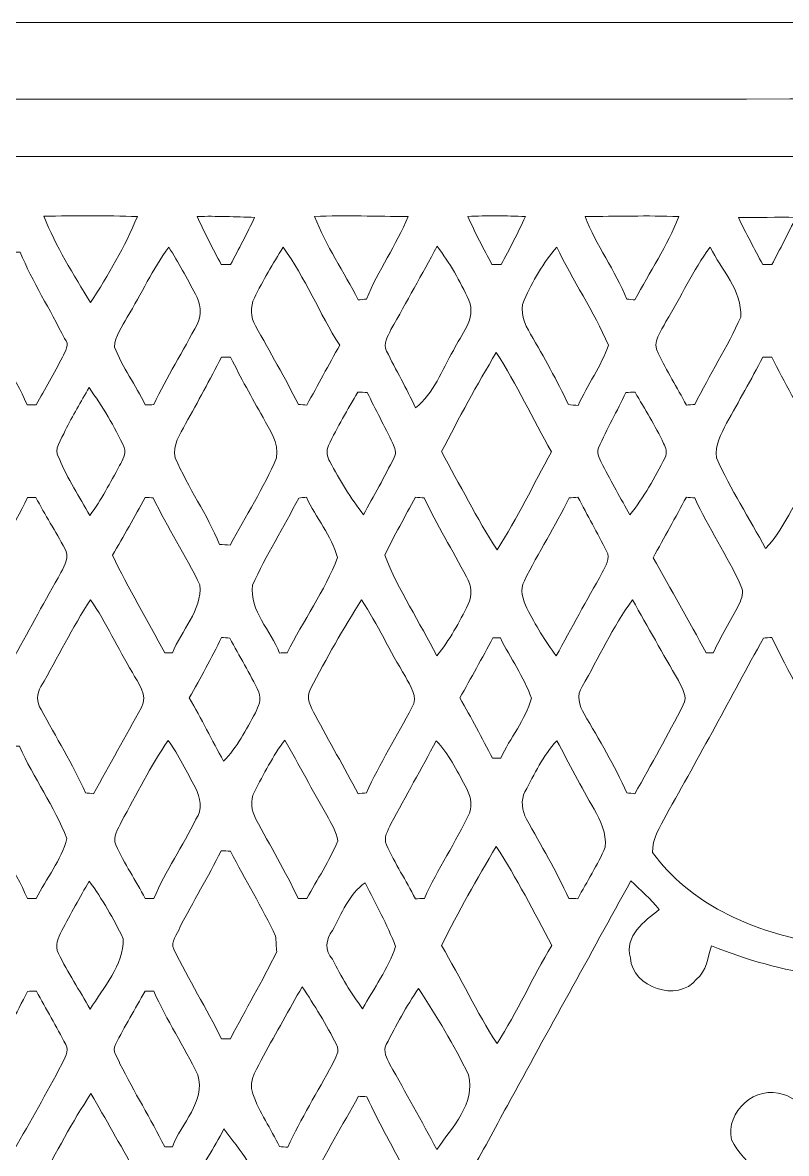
# Model space of a CAD drawing. Header units: centimetres. Extents: x -16.8 to 16.8, y -16.7 to 16.7.
# Drawn here: x -8.36 to 0.11, y 4.15 to 16.67 of the extents above; entities that cross this region are included whole.
import ezdxf

# ---------------------------------------------------------------- set-up
doc = ezdxf.new("R2010")
doc.units = ezdxf.units.CM
doc.header["$MEASUREMENT"] = 0
doc.layers.add('Layer 1', color=7, linetype='Continuous')

msp = doc.modelspace()

# ---------------------------------------------------------------- linework, layer by layer
at = {"layer": 'Layer 1', "lineweight": 9}
for points, knots in [([(-16.77458, 16.66875), (-16.77458, 16.66875), (16.77458, 16.66875), (16.77458, 16.66875), (16.77458, 16.66875), (16.77458, 16.66875), (16.77458, -16.66875), (16.77458, -16.66875), (16.77458, -16.66875), (16.77458, -16.66875), (-16.77458, -16.66875), (-16.77458, -16.66875), (-16.77458, -16.66875), (-16.77458, -16.66875), (-16.77458, 16.66875), (-16.77458, 16.66875), (-16.77458, 16.66875), (-16.77458, 16.66875), (-16.77458, 16.66875), (-16.77458, 16.66875)], [0, 0, 0, 0, 0.16666667, 0.16666667, 0.16666667, 0.16666667, 0.33333333, 0.33333333, 0.33333333, 0.33333333, 0.5, 0.5, 0.5, 0.5, 0.66666667, 0.66666667, 0.66666667, 0.66666667, 1, 1, 1, 1]), ([(-16.23448, 15.81044), (-16.30715, 15.24141), (-16.27505, 14.66568), (-16.28105, 14.09347), (-16.28105, 14.09347), (-16.28034, 4.33317), (-16.28034, -5.42678), (-16.2814, -15.18708), (-16.2814, -15.18708), (-16.27999, -15.44567), (-16.27046, -15.70531), (-16.25353, -15.96425), (-16.25353, -15.96425), (-15.44814, -16.11771), (-14.62581, -16.06162), (-13.81125, -16.06903), (-13.81125, -16.06903), (-4.16842, -16.06867), (5.47405, -16.06973), (15.11688, -16.06867), (15.11688, -16.06867), (15.43791, -16.06832), (15.75823, -16.03869), (16.07644, -15.9953), (16.07644, -15.9953), (16.13147, -15.72966), (16.13923, -15.45731), (16.14205, -15.18744), (16.14205, -15.18744), (16.13641, -5.19183), (16.14135, 4.80378), (16.13958, 14.79938), (16.13958, 14.79938), (16.14029, 15.13981), (16.10395, 15.47812), (16.05351, 15.81432), (16.05351, 15.81432), (5.76933, 15.83302), (-4.51485, 15.81609), (-14.79903, 15.82279), (-14.79903, 15.82279), (-15.27739, 15.82314), (-15.75611, 15.82455), (-16.23448, 15.81044)], [0, 0, 0, 0, 0.08333333, 0.08333333, 0.08333333, 0.08333333, 0.16666667, 0.16666667, 0.16666667, 0.16666667, 0.25, 0.25, 0.25, 0.25, 0.33333333, 0.33333333, 0.33333333, 0.33333333, 0.41666667, 0.41666667, 0.41666667, 0.41666667, 0.5, 0.5, 0.5, 0.5, 0.58333333, 0.58333333, 0.58333333, 0.58333333, 0.66666667, 0.66666667, 0.66666667, 0.66666667, 0.75, 0.75, 0.75, 0.75, 0.83333333, 0.83333333, 0.83333333, 0.83333333, 1, 1, 1, 1]), ([(-15.56879, 15.19167), (-5.97535, 15.18109), (3.61809, 15.19026), (13.21153, 15.18673), (13.21153, 15.18673), (13.94389, 15.18214), (14.67767, 15.20896), (15.40969, 15.15851), (15.40969, 15.15851), (15.38429, 7.28945), (15.40581, -0.57997), (15.39875, -8.44903), (15.39875, -8.44903), (15.40298, -10.74138), (15.38887, -13.03408), (15.40827, -15.32643), (15.40827, -15.32643), (5.8801, -15.33066), (-3.64808, -15.32714), (-13.17625, -15.32819), (-13.17625, -15.32819), (-13.98376, -15.32502), (-14.79162, -15.33666), (-15.59913, -15.32043), (-15.59913, -15.32043), (-15.62559, -12.72434), (-15.60301, -10.1279), (-15.61042, -7.53181), (-15.61042, -7.53181), (-15.61183, -0.18203), (-15.60759, 7.16739), (-15.61253, 14.51716), (-15.61253, 14.51716), (-15.60654, 14.74188), (-15.60759, 14.96907), (-15.56879, 15.19167), (-15.56879, 15.19167), (-15.56879, 15.19167), (-15.56879, 15.19167), (-15.56879, 15.19167)], [0, 0, 0, 0, 0.09090909, 0.09090909, 0.09090909, 0.09090909, 0.18181818, 0.18181818, 0.18181818, 0.18181818, 0.27272727, 0.27272727, 0.27272727, 0.27272727, 0.36363636, 0.36363636, 0.36363636, 0.36363636, 0.45454545, 0.45454545, 0.45454545, 0.45454545, 0.54545455, 0.54545455, 0.54545455, 0.54545455, 0.63636364, 0.63636364, 0.63636364, 0.63636364, 0.72727273, 0.72727273, 0.72727273, 0.72727273, 0.81818182, 0.81818182, 0.81818182, 0.81818182, 1, 1, 1, 1]), ([(-8.12094, 14.52633), (-7.98583, 14.18943), (-7.79427, 13.87687), (-7.60307, 13.56924), (-7.60307, 13.56924), (-7.40728, 13.87263), (-7.22101, 14.18625), (-7.08448, 14.52104), (-7.08448, 14.52104), (-7.42985, 14.53515), (-7.77558, 14.52845), (-8.12094, 14.52633), (-8.12094, 14.52633), (-8.12094, 14.52633), (-8.12094, 14.52633), (-8.12094, 14.52633)], [0, 0, 0, 0, 0.2, 0.2, 0.2, 0.2, 0.4, 0.4, 0.4, 0.4, 0.6, 0.6, 0.6, 0.6, 1, 1, 1, 1]), ([(-6.42126, 14.5221), (-6.34118, 14.34006), (-6.24593, 14.16509), (-6.15421, 13.9887), (-6.15421, 13.9887), (-6.12881, 13.98905), (-6.07801, 13.98905), (-6.05226, 13.98905), (-6.05226, 13.98905), (-5.96124, 14.16226), (-5.86846, 14.33477), (-5.7852, 14.51187), (-5.7852, 14.51187), (-5.99722, 14.51857), (-6.20924, 14.52739), (-6.42126, 14.5221), (-6.42126, 14.5221), (-6.42126, 14.5221), (-6.42126, 14.5221), (-6.42126, 14.5221)], [0, 0, 0, 0, 0.16666667, 0.16666667, 0.16666667, 0.16666667, 0.33333333, 0.33333333, 0.33333333, 0.33333333, 0.5, 0.5, 0.5, 0.5, 0.66666667, 0.66666667, 0.66666667, 0.66666667, 1, 1, 1, 1]), ([(-5.12128, 14.52245), (-4.99569, 14.19754), (-4.79496, 13.90862), (-4.63797, 13.59852), (-4.63797, 13.59852), (-4.61539, 13.60064), (-4.56988, 13.60523), (-4.54695, 13.60734), (-4.54695, 13.60734), (-4.41643, 13.92343), (-4.21534, 14.2046), (-4.08517, 14.52069), (-4.08517, 14.52069), (-4.43054, 14.5228), (-4.77626, 14.53586), (-5.12128, 14.52245), (-5.12128, 14.52245), (-5.12128, 14.52245), (-5.12128, 14.52245), (-5.12128, 14.52245)], [0, 0, 0, 0, 0.16666667, 0.16666667, 0.16666667, 0.16666667, 0.33333333, 0.33333333, 0.33333333, 0.33333333, 0.5, 0.5, 0.5, 0.5, 0.66666667, 0.66666667, 0.66666667, 0.66666667, 1, 1, 1, 1]), ([(-3.42336, 14.52245), (-3.34292, 14.34042), (-3.24767, 14.16544), (-3.1556, 13.98905), (-3.1556, 13.98905), (-3.12984, 13.98905), (-3.07904, 13.98905), (-3.05364, 13.98905), (-3.05364, 13.98905), (-2.96157, 14.16473), (-2.86703, 14.33936), (-2.78589, 14.52033), (-2.78589, 14.52033), (-2.99826, 14.53092), (-3.21134, 14.53339), (-3.42336, 14.52245), (-3.42336, 14.52245), (-3.42336, 14.52245), (-3.42336, 14.52245), (-3.42336, 14.52245)], [0, 0, 0, 0, 0.16666667, 0.16666667, 0.16666667, 0.16666667, 0.33333333, 0.33333333, 0.33333333, 0.33333333, 0.5, 0.5, 0.5, 0.5, 0.66666667, 0.66666667, 0.66666667, 0.66666667, 1, 1, 1, 1]), ([(-2.12337, 14.5228), (-2.00307, 14.20177), (-1.78964, 13.9252), (-1.66123, 13.60734), (-1.66123, 13.60734), (-1.63865, 13.60523), (-1.59385, 13.60099), (-1.57127, 13.59888), (-1.57127, 13.59888), (-1.41005, 13.90615), (-1.2132, 14.19613), (-1.08726, 14.52069), (-1.08726, 14.52069), (-1.43228, 14.5355), (-1.77835, 14.52139), (-2.12337, 14.5228), (-2.12337, 14.5228), (-2.12337, 14.5228), (-2.12337, 14.5228), (-2.12337, 14.5228)], [0, 0, 0, 0, 0.16666667, 0.16666667, 0.16666667, 0.16666667, 0.33333333, 0.33333333, 0.33333333, 0.33333333, 0.5, 0.5, 0.5, 0.5, 0.66666667, 0.66666667, 0.66666667, 0.66666667, 1, 1, 1, 1]), ([(-0.4251, 14.5101), (-0.34078, 14.33407), (-0.2473, 14.16226), (-0.15628, 13.9894), (-0.15628, 13.9894), (-0.13088, 13.98905), (-0.08043, 13.98905), (-0.05539, 13.98905), (-0.05539, 13.98905), (0.03563, 14.16226), (0.12876, 14.33477), (0.21167, 14.51257), (0.21167, 14.51257), (-0.00071, 14.51328), (-0.21343, 14.51222), (-0.4251, 14.5101), (-0.4251, 14.5101), (-0.4251, 14.5101), (-0.4251, 14.5101), (-0.4251, 14.5101)], [0, 0, 0, 0, 0.16666667, 0.16666667, 0.16666667, 0.16666667, 0.33333333, 0.33333333, 0.33333333, 0.33333333, 0.5, 0.5, 0.5, 0.5, 0.66666667, 0.66666667, 0.66666667, 0.66666667, 1, 1, 1, 1]), ([(-7.19737, 13.40767), (-7.25064, 13.30184), (-7.33319, 13.19847), (-7.33743, 13.07641), (-7.33743, 13.07641), (-7.25241, 12.84993), (-7.10001, 12.65484), (-6.99699, 12.43647), (-6.99699, 12.43647), (-6.97336, 12.43718), (-6.92679, 12.43824), (-6.90351, 12.43859), (-6.90351, 12.43859), (-6.75781, 12.74516), (-6.57789, 13.03337), (-6.4195, 13.33288), (-6.4195, 13.33288), (-6.36341, 13.43589), (-6.3881, 13.56431), (-6.44172, 13.66344), (-6.44172, 13.66344), (-6.53344, 13.83982), (-6.63258, 14.01198), (-6.73523, 14.18167), (-6.73523, 14.18167), (-6.92009, 13.94319), (-7.03651, 13.66167), (-7.19737, 13.40767), (-7.19737, 13.40767), (-7.19737, 13.40767), (-7.19737, 13.40767), (-7.19737, 13.40767)], [0, 0, 0, 0, 0.11111111, 0.11111111, 0.11111111, 0.11111111, 0.22222222, 0.22222222, 0.22222222, 0.22222222, 0.33333333, 0.33333333, 0.33333333, 0.33333333, 0.44444444, 0.44444444, 0.44444444, 0.44444444, 0.55555556, 0.55555556, 0.55555556, 0.55555556, 0.66666667, 0.66666667, 0.66666667, 0.66666667, 0.77777778, 0.77777778, 0.77777778, 0.77777778, 1, 1, 1, 1]), ([(-5.47017, 14.18131), (-5.58306, 13.99857), (-5.69278, 13.81301), (-5.78838, 13.62004), (-5.78838, 13.62004), (-5.836, 13.52374), (-5.83106, 13.40309), (-5.77568, 13.31066), (-5.77568, 13.31066), (-5.6134, 13.02314), (-5.45183, 12.73528), (-5.29978, 12.44177), (-5.29978, 12.44177), (-5.2765, 12.44), (-5.22958, 12.43612), (-5.20629, 12.43401), (-5.20629, 12.43401), (-5.086, 12.6559), (-4.96429, 12.87709), (-4.84223, 13.09793), (-4.84223, 13.09793), (-5.07048, 13.44789), (-5.22182, 13.84476), (-5.47017, 14.18131), (-5.47017, 14.18131), (-5.47017, 14.18131), (-5.47017, 14.18131), (-5.47017, 14.18131)], [0, 0, 0, 0, 0.125, 0.125, 0.125, 0.125, 0.25, 0.25, 0.25, 0.25, 0.375, 0.375, 0.375, 0.375, 0.5, 0.5, 0.5, 0.5, 0.625, 0.625, 0.625, 0.625, 0.75, 0.75, 0.75, 0.75, 1, 1, 1, 1]), ([(-3.76449, 14.1919), (-3.9303, 13.88181), (-4.10281, 13.57595), (-4.27531, 13.26974), (-4.27531, 13.26974), (-4.30918, 13.19706), (-4.36668, 13.11275), (-4.32294, 13.03161), (-4.32294, 13.03161), (-4.22134, 12.81994), (-4.09893, 12.61886), (-4.00473, 12.40331), (-4.00473, 12.40331), (-3.79448, 12.55959), (-3.71404, 12.82277), (-3.58316, 13.03796), (-3.58316, 13.03796), (-3.50061, 13.214), (-3.32458, 13.38474), (-3.41242, 13.59535), (-3.41242, 13.59535), (-3.50802, 13.80561), (-3.62373, 14.00845), (-3.76449, 14.1919), (-3.76449, 14.1919), (-3.76449, 14.1919), (-3.76449, 14.1919), (-3.76449, 14.1919)], [0, 0, 0, 0, 0.125, 0.125, 0.125, 0.125, 0.25, 0.25, 0.25, 0.25, 0.375, 0.375, 0.375, 0.375, 0.5, 0.5, 0.5, 0.5, 0.625, 0.625, 0.625, 0.625, 0.75, 0.75, 0.75, 0.75, 1, 1, 1, 1]), ([(-2.80035, 13.59711), (-2.85574, 13.46764), (-2.79365, 13.33112), (-2.72874, 13.21999), (-2.72874, 13.21999), (-2.57881, 12.96494), (-2.43487, 12.706), (-2.30823, 12.43859), (-2.30823, 12.43859), (-2.28177, 12.43647), (-2.22885, 12.43224), (-2.20239, 12.43012), (-2.20239, 12.43012), (-2.09832, 12.65696), (-1.94557, 12.86263), (-1.86478, 13.09864), (-1.86478, 13.09864), (-2.02953, 13.47364), (-2.26131, 13.81442), (-2.4384, 14.18343), (-2.4384, 14.18343), (-2.5908, 14.00986), (-2.70228, 13.80455), (-2.80035, 13.59711), (-2.80035, 13.59711), (-2.80035, 13.59711), (-2.80035, 13.59711), (-2.80035, 13.59711)], [0, 0, 0, 0, 0.125, 0.125, 0.125, 0.125, 0.25, 0.25, 0.25, 0.25, 0.375, 0.375, 0.375, 0.375, 0.5, 0.5, 0.5, 0.5, 0.625, 0.625, 0.625, 0.625, 0.75, 0.75, 0.75, 0.75, 1, 1, 1, 1]), ([(-1.22802, 13.35899), (-1.2767, 13.2528), (-1.38677, 13.13004), (-1.31621, 13.00868), (-1.31621, 13.00868), (-1.21885, 12.81324), (-1.10631, 12.62592), (-1.00189, 12.43436), (-1.00189, 12.43436), (-0.97861, 12.43647), (-0.93239, 12.44), (-0.90911, 12.44177), (-0.90911, 12.44177), (-0.74401, 12.76667), (-0.54822, 13.07571), (-0.39899, 13.40838), (-0.39899, 13.40838), (-0.38418, 13.70224), (-0.61348, 13.93119), (-0.73801, 14.18167), (-0.73801, 14.18167), (-0.93098, 13.92661), (-1.0601, 13.63027), (-1.22802, 13.35899), (-1.22802, 13.35899), (-1.22802, 13.35899), (-1.22802, 13.35899), (-1.22802, 13.35899)], [0, 0, 0, 0, 0.125, 0.125, 0.125, 0.125, 0.25, 0.25, 0.25, 0.25, 0.375, 0.375, 0.375, 0.375, 0.5, 0.5, 0.5, 0.5, 0.625, 0.625, 0.625, 0.625, 0.75, 0.75, 0.75, 0.75, 1, 1, 1, 1]), ([(-8.51288, 14.12593), (-8.61483, 13.87969), (-8.85966, 13.66449), (-8.80533, 13.38051), (-8.80533, 13.38051), (-8.64517, 13.06301), (-8.45185, 12.76209), (-8.30509, 12.43753), (-8.30509, 12.43753), (-8.28005, 12.43718), (-8.22995, 12.43647), (-8.20491, 12.43612), (-8.20491, 12.43612), (-8.10824, 12.61145), (-8.00594, 12.78396), (-7.91492, 12.96282), (-7.91492, 12.96282), (-7.88952, 13.02561), (-7.82355, 13.10499), (-7.89199, 13.17096), (-7.89199, 13.17096), (-8.05074, 13.49234), (-8.24618, 13.79502), (-8.38271, 14.12769), (-8.38271, 14.12769), (-8.42645, 14.12699), (-8.46984, 14.12628), (-8.51288, 14.12593), (-8.51288, 14.12593), (-8.51288, 14.12593), (-8.51288, 14.12593), (-8.51288, 14.12593)], [0, 0, 0, 0, 0.11111111, 0.11111111, 0.11111111, 0.11111111, 0.22222222, 0.22222222, 0.22222222, 0.22222222, 0.33333333, 0.33333333, 0.33333333, 0.33333333, 0.44444444, 0.44444444, 0.44444444, 0.44444444, 0.55555556, 0.55555556, 0.55555556, 0.55555556, 0.66666667, 0.66666667, 0.66666667, 0.66666667, 0.77777778, 0.77777778, 0.77777778, 0.77777778, 1, 1, 1, 1]), ([(-6.15244, 12.96352), (-6.2805, 12.71587), (-6.41315, 12.46999), (-6.55073, 12.22728), (-6.55073, 12.22728), (-6.61211, 12.11051), (-6.69608, 11.99162), (-6.66538, 11.84981), (-6.66538, 11.84981), (-6.5218, 11.51996), (-6.31225, 11.22363), (-6.17396, 10.89096), (-6.17396, 10.89096), (-6.13445, 10.88849), (-6.09459, 10.88566), (-6.05473, 10.88319), (-6.05473, 10.88319), (-5.88469, 11.20599), (-5.68501, 11.51326), (-5.54143, 11.84945), (-5.54143, 11.84945), (-5.5185, 12.01773), (-5.61693, 12.15919), (-5.69242, 12.29783), (-5.69242, 12.29783), (-5.82013, 12.51585), (-5.9369, 12.73986), (-6.05367, 12.96352), (-6.05367, 12.96352), (-6.07836, 12.96352), (-6.12775, 12.96352), (-6.15244, 12.96352), (-6.15244, 12.96352), (-6.15244, 12.96352), (-6.15244, 12.96352), (-6.15244, 12.96352)], [0, 0, 0, 0, 0.1, 0.1, 0.1, 0.1, 0.2, 0.2, 0.2, 0.2, 0.3, 0.3, 0.3, 0.3, 0.4, 0.4, 0.4, 0.4, 0.5, 0.5, 0.5, 0.5, 0.6, 0.6, 0.6, 0.6, 0.7, 0.7, 0.7, 0.7, 0.8, 0.8, 0.8, 0.8, 1, 1, 1, 1]), ([(-3.10797, 13.01538), (-3.32564, 12.65837), (-3.52143, 12.28901), (-3.71475, 11.91824), (-3.71475, 11.91824), (-3.51367, 11.55418), (-3.32564, 11.18164), (-3.09915, 10.83204), (-3.09915, 10.83204), (-2.87549, 11.18059), (-2.69522, 11.55418), (-2.49731, 11.91719), (-2.49731, 11.91719), (-2.70051, 12.28337), (-2.88149, 12.66225), (-3.10797, 13.01538), (-3.10797, 13.01538), (-3.10797, 13.01538), (-3.10797, 13.01538), (-3.10797, 13.01538)], [0, 0, 0, 0, 0.16666667, 0.16666667, 0.16666667, 0.16666667, 0.33333333, 0.33333333, 0.33333333, 0.33333333, 0.5, 0.5, 0.5, 0.5, 0.66666667, 0.66666667, 0.66666667, 0.66666667, 1, 1, 1, 1]), ([(-0.15452, 12.96282), (-0.28399, 12.71693), (-0.42192, 12.47563), (-0.55598, 12.23222), (-0.55598, 12.23222), (-0.61877, 12.11439), (-0.68651, 11.99021), (-0.66816, 11.84981), (-0.66816, 11.84981), (-0.51259, 11.50091), (-0.30339, 11.18023), (-0.12488, 10.84368), (-0.12488, 10.84368), (0.1076, 11.0998), (0.23812, 11.43071), (0.40287, 11.73163), (0.40287, 11.73163), (0.49742, 11.85157), (0.4572, 12.01279), (0.39017, 12.13344), (0.39017, 12.13344), (0.23883, 12.40861), (0.08643, 12.68377), (-0.05609, 12.96388), (-0.05609, 12.96388), (-0.08079, 12.96388), (-0.12982, 12.96317), (-0.15452, 12.96282), (-0.15452, 12.96282), (-0.15452, 12.96282), (-0.15452, 12.96282), (-0.15452, 12.96282)], [0, 0, 0, 0, 0.11111111, 0.11111111, 0.11111111, 0.11111111, 0.22222222, 0.22222222, 0.22222222, 0.22222222, 0.33333333, 0.33333333, 0.33333333, 0.33333333, 0.44444444, 0.44444444, 0.44444444, 0.44444444, 0.55555556, 0.55555556, 0.55555556, 0.55555556, 0.66666667, 0.66666667, 0.66666667, 0.66666667, 0.77777778, 0.77777778, 0.77777778, 0.77777778, 1, 1, 1, 1]), ([(-7.62, 12.62803), (-7.7089, 12.47034), (-7.80062, 12.31406), (-7.88423, 12.15319), (-7.88423, 12.15319), (-7.9181, 12.05301), (-8.0264, 11.94682), (-7.94808, 11.83887), (-7.94808, 11.83887), (-7.85989, 11.61697), (-7.72689, 11.4173), (-7.61083, 11.20951), (-7.61083, 11.20951), (-7.48383, 11.38343), (-7.3854, 11.5757), (-7.28063, 11.76302), (-7.28063, 11.76302), (-7.2517, 11.82264), (-7.19984, 11.89249), (-7.23124, 11.96234), (-7.23124, 11.96234), (-7.33213, 12.19941), (-7.4743, 12.41672), (-7.62, 12.62803), (-7.62, 12.62803), (-7.62, 12.62803), (-7.62, 12.62803), (-7.62, 12.62803)], [0, 0, 0, 0, 0.125, 0.125, 0.125, 0.125, 0.25, 0.25, 0.25, 0.25, 0.375, 0.375, 0.375, 0.375, 0.5, 0.5, 0.5, 0.5, 0.625, 0.625, 0.625, 0.625, 0.75, 0.75, 0.75, 0.75, 1, 1, 1, 1]), ([(-4.64114, 12.57759), (-4.75509, 12.38356), (-4.87151, 12.19059), (-4.96535, 11.98562), (-4.96535, 11.98562), (-4.99674, 11.92847), (-4.98122, 11.86215), (-4.95159, 11.80782), (-4.95159, 11.80782), (-4.84505, 11.60145), (-4.71911, 11.40531), (-4.58082, 11.21869), (-4.58082, 11.21869), (-4.46264, 11.42788), (-4.34693, 11.6392), (-4.23863, 11.85404), (-4.23863, 11.85404), (-4.21005, 11.90449), (-4.23192, 11.96093), (-4.25415, 12.00856), (-4.25415, 12.00856), (-4.34552, 12.1987), (-4.44641, 12.38391), (-4.53778, 12.57371), (-4.53778, 12.57371), (-4.56353, 12.57476), (-4.61504, 12.57653), (-4.64114, 12.57759), (-4.64114, 12.57759), (-4.64114, 12.57759), (-4.64114, 12.57759), (-4.64114, 12.57759)], [0, 0, 0, 0, 0.11111111, 0.11111111, 0.11111111, 0.11111111, 0.22222222, 0.22222222, 0.22222222, 0.22222222, 0.33333333, 0.33333333, 0.33333333, 0.33333333, 0.44444444, 0.44444444, 0.44444444, 0.44444444, 0.55555556, 0.55555556, 0.55555556, 0.55555556, 0.66666667, 0.66666667, 0.66666667, 0.66666667, 0.77777778, 0.77777778, 0.77777778, 0.77777778, 1, 1, 1, 1]), ([(-1.67111, 12.57406), (-1.76777, 12.36768), (-1.88383, 12.17048), (-1.97379, 11.96128), (-1.97379, 11.96128), (-2.00731, 11.89214), (-1.95298, 11.82335), (-1.92581, 11.76373), (-1.92581, 11.76373), (-1.82668, 11.58169), (-1.73108, 11.39754), (-1.62772, 11.21763), (-1.62772, 11.21763), (-1.47179, 11.41201), (-1.35114, 11.63214), (-1.23719, 11.85263), (-1.23719, 11.85263), (-1.21003, 11.90378), (-1.23084, 11.96164), (-1.25377, 12.00961), (-1.25377, 12.00961), (-1.34761, 12.2047), (-1.46191, 12.3892), (-1.57021, 12.57617), (-1.57021, 12.57617), (-1.59561, 12.57582), (-1.64571, 12.57476), (-1.67111, 12.57406), (-1.67111, 12.57406), (-1.67111, 12.57406), (-1.67111, 12.57406), (-1.67111, 12.57406)], [0, 0, 0, 0, 0.11111111, 0.11111111, 0.11111111, 0.11111111, 0.22222222, 0.22222222, 0.22222222, 0.22222222, 0.33333333, 0.33333333, 0.33333333, 0.33333333, 0.44444444, 0.44444444, 0.44444444, 0.44444444, 0.55555556, 0.55555556, 0.55555556, 0.55555556, 0.66666667, 0.66666667, 0.66666667, 0.66666667, 0.77777778, 0.77777778, 0.77777778, 0.77777778, 1, 1, 1, 1]), ([(-8.30227, 11.40989), (-8.45644, 11.07863), (-8.65999, 10.77313), (-8.81309, 10.44187), (-8.81309, 10.44187), (-8.82227, 10.13883), (-8.59261, 9.89753), (-8.44056, 9.65694), (-8.44056, 9.65694), (-8.27193, 9.96456), (-8.10472, 10.27324), (-7.9308, 10.57804), (-7.9308, 10.57804), (-7.89058, 10.65883), (-7.83096, 10.7569), (-7.88776, 10.84474), (-7.88776, 10.84474), (-7.99006, 11.03595), (-8.10895, 11.21763), (-8.20879, 11.41024), (-8.20879, 11.41024), (-8.23207, 11.41024), (-8.27899, 11.40989), (-8.30227, 11.40989), (-8.30227, 11.40989), (-8.30227, 11.40989), (-8.30227, 11.40989), (-8.30227, 11.40989)], [0, 0, 0, 0, 0.125, 0.125, 0.125, 0.125, 0.25, 0.25, 0.25, 0.25, 0.375, 0.375, 0.375, 0.375, 0.5, 0.5, 0.5, 0.5, 0.625, 0.625, 0.625, 0.625, 0.75, 0.75, 0.75, 0.75, 1, 1, 1, 1]), ([(-6.99841, 11.4113), (-7.11553, 11.19576), (-7.23547, 10.98127), (-7.36141, 10.77066), (-7.36141, 10.77066), (-7.18361, 10.40165), (-6.97301, 10.05029), (-6.78039, 9.68939), (-6.78039, 9.68939), (-6.75922, 9.68904), (-6.71724, 9.68869), (-6.69608, 9.68869), (-6.69608, 9.68869), (-6.5973, 9.93916), (-6.3687, 10.15647), (-6.39057, 10.44222), (-6.39057, 10.44222), (-6.54826, 10.77101), (-6.75358, 11.07511), (-6.90845, 11.40601), (-6.90845, 11.40601), (-6.93067, 11.40742), (-6.97583, 11.40989), (-6.99841, 11.4113), (-6.99841, 11.4113), (-6.99841, 11.4113), (-6.99841, 11.4113), (-6.99841, 11.4113)], [0, 0, 0, 0, 0.125, 0.125, 0.125, 0.125, 0.25, 0.25, 0.25, 0.25, 0.375, 0.375, 0.375, 0.375, 0.5, 0.5, 0.5, 0.5, 0.625, 0.625, 0.625, 0.625, 0.75, 0.75, 0.75, 0.75, 1, 1, 1, 1]), ([(-5.29731, 11.4046), (-5.46171, 11.07934), (-5.65926, 10.77136), (-5.80884, 10.43905), (-5.80884, 10.43905), (-5.84306, 10.15436), (-5.60529, 9.9381), (-5.51004, 9.68834), (-5.51004, 9.68834), (-5.48887, 9.68869), (-5.44583, 9.68904), (-5.42431, 9.68904), (-5.42431, 9.68904), (-5.24863, 10.04605), (-5.00627, 10.37378), (-4.86763, 10.74632), (-4.86763, 10.74632), (-4.92866, 10.98797), (-5.11175, 11.18482), (-5.21018, 11.41307), (-5.21018, 11.41307), (-5.23205, 11.41095), (-5.27544, 11.40672), (-5.29731, 11.4046), (-5.29731, 11.4046), (-5.29731, 11.4046), (-5.29731, 11.4046), (-5.29731, 11.4046)], [0, 0, 0, 0, 0.125, 0.125, 0.125, 0.125, 0.25, 0.25, 0.25, 0.25, 0.375, 0.375, 0.375, 0.375, 0.5, 0.5, 0.5, 0.5, 0.625, 0.625, 0.625, 0.625, 0.75, 0.75, 0.75, 0.75, 1, 1, 1, 1]), ([(-4.00473, 11.41377), (-4.11692, 11.19964), (-4.23968, 10.99009), (-4.34269, 10.77172), (-4.34269, 10.77172), (-4.19276, 10.38084), (-3.95499, 10.02982), (-3.76626, 9.65694), (-3.76626, 9.65694), (-3.62444, 9.8298), (-3.51861, 10.02841), (-3.41877, 10.22738), (-3.41877, 10.22738), (-3.37114, 10.32228), (-3.38138, 10.44222), (-3.43888, 10.53077), (-3.43888, 10.53077), (-3.58951, 10.82534), (-3.76802, 11.10509), (-3.90631, 11.40601), (-3.90631, 11.40601), (-3.931, 11.40813), (-3.98004, 11.41166), (-4.00473, 11.41377), (-4.00473, 11.41377), (-4.00473, 11.41377), (-4.00473, 11.41377), (-4.00473, 11.41377)], [0, 0, 0, 0, 0.125, 0.125, 0.125, 0.125, 0.25, 0.25, 0.25, 0.25, 0.375, 0.375, 0.375, 0.375, 0.5, 0.5, 0.5, 0.5, 0.625, 0.625, 0.625, 0.625, 0.75, 0.75, 0.75, 0.75, 1, 1, 1, 1]), ([(-2.30188, 11.40566), (-2.45181, 11.09204), (-2.64266, 10.80064), (-2.79718, 10.48914), (-2.79718, 10.48914), (-2.84868, 10.39319), (-2.81552, 10.2743), (-2.76825, 10.18328), (-2.76825, 10.18328), (-2.67335, 9.99984), (-2.56752, 9.82169), (-2.4444, 9.65588), (-2.4444, 9.65588), (-2.27506, 9.96386), (-2.10785, 10.27289), (-1.93358, 10.57804), (-1.93358, 10.57804), (-1.90147, 10.65071), (-1.83868, 10.73644), (-1.8856, 10.81617), (-1.8856, 10.81617), (-1.98931, 11.0169), (-2.09762, 11.21481), (-2.20416, 11.41377), (-2.20416, 11.41377), (-2.2285, 11.41166), (-2.27718, 11.40778), (-2.30188, 11.40566), (-2.30188, 11.40566), (-2.30188, 11.40566), (-2.30188, 11.40566), (-2.30188, 11.40566)], [0, 0, 0, 0, 0.11111111, 0.11111111, 0.11111111, 0.11111111, 0.22222222, 0.22222222, 0.22222222, 0.22222222, 0.33333333, 0.33333333, 0.33333333, 0.33333333, 0.44444444, 0.44444444, 0.44444444, 0.44444444, 0.55555556, 0.55555556, 0.55555556, 0.55555556, 0.66666667, 0.66666667, 0.66666667, 0.66666667, 0.77777778, 0.77777778, 0.77777778, 0.77777778, 1, 1, 1, 1]), ([(-1.00224, 11.41377), (-1.12395, 11.18976), (-1.24707, 10.96716), (-1.36984, 10.74385), (-1.36984, 10.74385), (-1.17334, 10.39283), (-0.97296, 10.04358), (-0.78317, 9.68869), (-0.78317, 9.68869), (-0.76306, 9.68939), (-0.72319, 9.6901), (-0.70344, 9.69045), (-0.70344, 9.69045), (-0.61877, 9.8746), (-0.51259, 10.04746), (-0.4191, 10.22703), (-0.4191, 10.22703), (-0.38629, 10.28982), (-0.3616, 10.36602), (-0.39688, 10.4334), (-0.39688, 10.4334), (-0.54822, 10.76784), (-0.75777, 11.07158), (-0.90981, 11.40566), (-0.90981, 11.40566), (-0.9331, 11.40778), (-0.97931, 11.41166), (-1.00224, 11.41377), (-1.00224, 11.41377), (-1.00224, 11.41377), (-1.00224, 11.41377), (-1.00224, 11.41377)], [0, 0, 0, 0, 0.11111111, 0.11111111, 0.11111111, 0.11111111, 0.22222222, 0.22222222, 0.22222222, 0.22222222, 0.33333333, 0.33333333, 0.33333333, 0.33333333, 0.44444444, 0.44444444, 0.44444444, 0.44444444, 0.55555556, 0.55555556, 0.55555556, 0.55555556, 0.66666667, 0.66666667, 0.66666667, 0.66666667, 0.77777778, 0.77777778, 0.77777778, 0.77777778, 1, 1, 1, 1]), ([(-8.15234, 9.31651), (-8.20385, 9.2389), (-8.20067, 9.14153), (-8.15164, 9.06321), (-8.15164, 9.06321), (-7.98513, 8.757), (-7.80133, 8.45926), (-7.65916, 8.13964), (-7.65916, 8.13964), (-7.63693, 8.13717), (-7.59248, 8.13223), (-7.57061, 8.12976), (-7.57061, 8.12976), (-7.39105, 8.44691), (-7.21501, 8.76653), (-7.04039, 9.08614), (-7.04039, 9.08614), (-6.95854, 9.22161), (-7.08166, 9.35849), (-7.13987, 9.47349), (-7.13987, 9.47349), (-7.30179, 9.73772), (-7.42703, 10.02347), (-7.60377, 10.27853), (-7.60377, 10.27853), (-7.80521, 9.96879), (-7.96643, 9.63507), (-8.15234, 9.31651), (-8.15234, 9.31651), (-8.15234, 9.31651), (-8.15234, 9.31651), (-8.15234, 9.31651)], [0, 0, 0, 0, 0.11111111, 0.11111111, 0.11111111, 0.11111111, 0.22222222, 0.22222222, 0.22222222, 0.22222222, 0.33333333, 0.33333333, 0.33333333, 0.33333333, 0.44444444, 0.44444444, 0.44444444, 0.44444444, 0.55555556, 0.55555556, 0.55555556, 0.55555556, 0.66666667, 0.66666667, 0.66666667, 0.66666667, 0.77777778, 0.77777778, 0.77777778, 0.77777778, 1, 1, 1, 1]), ([(-5.16573, 9.29322), (-5.2257, 9.1948), (-5.16184, 9.08826), (-5.11563, 8.99971), (-5.11563, 8.99971), (-4.95441, 8.71114), (-4.79778, 8.4201), (-4.63938, 8.12976), (-4.63938, 8.12976), (-4.6161, 8.13223), (-4.56953, 8.13682), (-4.54625, 8.13929), (-4.54625, 8.13929), (-4.4002, 8.46631), (-4.20829, 8.77006), (-4.04178, 9.0865), (-4.04178, 9.0865), (-3.97087, 9.20362), (-4.06083, 9.32568), (-4.11515, 9.42869), (-4.11515, 9.42869), (-4.28554, 9.70703), (-4.42348, 10.00442), (-4.60128, 10.27818), (-4.60128, 10.27818), (-4.80307, 9.95821), (-4.99039, 9.62836), (-5.16573, 9.29322), (-5.16573, 9.29322), (-5.16573, 9.29322), (-5.16573, 9.29322), (-5.16573, 9.29322)], [0, 0, 0, 0, 0.11111111, 0.11111111, 0.11111111, 0.11111111, 0.22222222, 0.22222222, 0.22222222, 0.22222222, 0.33333333, 0.33333333, 0.33333333, 0.33333333, 0.44444444, 0.44444444, 0.44444444, 0.44444444, 0.55555556, 0.55555556, 0.55555556, 0.55555556, 0.66666667, 0.66666667, 0.66666667, 0.66666667, 0.77777778, 0.77777778, 0.77777778, 0.77777778, 1, 1, 1, 1]), ([(-2.15618, 9.31721), (-2.22074, 9.22126), (-2.19146, 9.10519), (-2.13466, 9.01418), (-2.13466, 9.01418), (-1.96779, 8.72807), (-1.7974, 8.44268), (-1.66194, 8.13964), (-1.66194, 8.13964), (-1.63971, 8.13717), (-1.59526, 8.13223), (-1.57304, 8.12976), (-1.57304, 8.12976), (-1.3903, 8.45538), (-1.20544, 8.78099), (-1.03646, 9.11401), (-1.03646, 9.11401), (-0.98284, 9.20503), (-1.05057, 9.30134), (-1.09079, 9.38248), (-1.09079, 9.38248), (-1.26153, 9.67952), (-1.42946, 9.97832), (-1.59879, 10.27571), (-1.59879, 10.27571), (-1.81857, 9.97797), (-1.97097, 9.63648), (-2.15618, 9.31721), (-2.15618, 9.31721), (-2.15618, 9.31721), (-2.15618, 9.31721), (-2.15618, 9.31721)], [0, 0, 0, 0, 0.11111111, 0.11111111, 0.11111111, 0.11111111, 0.22222222, 0.22222222, 0.22222222, 0.22222222, 0.33333333, 0.33333333, 0.33333333, 0.33333333, 0.44444444, 0.44444444, 0.44444444, 0.44444444, 0.55555556, 0.55555556, 0.55555556, 0.55555556, 0.66666667, 0.66666667, 0.66666667, 0.66666667, 0.77777778, 0.77777778, 0.77777778, 0.77777778, 1, 1, 1, 1]), ([(-6.15209, 9.85979), (-6.26075, 9.63189), (-6.38457, 9.41141), (-6.50946, 9.19198), (-6.50946, 9.19198), (-6.37752, 8.96056), (-6.2544, 8.72455), (-6.13022, 8.48924), (-6.13022, 8.48924), (-5.97888, 8.6427), (-5.87975, 8.83779), (-5.77744, 9.02511), (-5.77744, 9.02511), (-5.74604, 9.09532), (-5.70301, 9.17892), (-5.7404, 9.25548), (-5.7404, 9.25548), (-5.83353, 9.4615), (-5.95736, 9.652), (-6.06037, 9.85308), (-6.06037, 9.85308), (-6.0833, 9.85485), (-6.12916, 9.85837), (-6.15209, 9.85979), (-6.15209, 9.85979), (-6.15209, 9.85979), (-6.15209, 9.85979), (-6.15209, 9.85979)], [0, 0, 0, 0, 0.125, 0.125, 0.125, 0.125, 0.25, 0.25, 0.25, 0.25, 0.375, 0.375, 0.375, 0.375, 0.5, 0.5, 0.5, 0.5, 0.625, 0.625, 0.625, 0.625, 0.75, 0.75, 0.75, 0.75, 1, 1, 1, 1]), ([(-3.14748, 9.85485), (-3.26425, 9.63119), (-3.38737, 9.41105), (-3.51155, 9.19127), (-3.51155, 9.19127), (-3.38561, 8.97149), (-3.26461, 8.74889), (-3.15136, 8.52205), (-3.15136, 8.52205), (-3.12808, 8.52205), (-3.08187, 8.52276), (-3.05858, 8.52276), (-3.05858, 8.52276), (-2.95416, 8.74854), (-2.78553, 8.9475), (-2.71956, 9.1888), (-2.71956, 9.1888), (-2.79964, 9.42552), (-2.9531, 9.63048), (-3.06246, 9.85449), (-3.06246, 9.85449), (-3.08363, 9.85449), (-3.12596, 9.85485), (-3.14748, 9.85485), (-3.14748, 9.85485), (-3.14748, 9.85485), (-3.14748, 9.85485), (-3.14748, 9.85485)], [0, 0, 0, 0, 0.125, 0.125, 0.125, 0.125, 0.25, 0.25, 0.25, 0.25, 0.375, 0.375, 0.375, 0.375, 0.5, 0.5, 0.5, 0.5, 0.625, 0.625, 0.625, 0.625, 0.75, 0.75, 0.75, 0.75, 1, 1, 1, 1]), ([(-0.14923, 9.85344), (-0.50412, 9.19762), (-0.86078, 8.54287), (-1.2259, 7.89305), (-1.2259, 7.89305), (-1.29469, 7.76287), (-1.38183, 7.63376), (-1.37724, 7.47889), (-1.37724, 7.47889), (-0.96802, 6.91938), (-0.29598, 6.61106), (0.37289, 6.49464), (0.37289, 6.49464), (0.3302, 6.65903), (0.24236, 6.8393), (0.33267, 7.0044), (0.33267, 7.0044), (0.46637, 7.30285), (0.96344, 7.34413), (1.11019, 7.03686), (1.11019, 7.03686), (1.24813, 6.86329), (1.11654, 6.64986), (1.07421, 6.46501), (1.07421, 6.46501), (1.28411, 6.49393), (1.49472, 6.52498), (1.70074, 6.57648), (1.70074, 6.57648), (1.55222, 6.94796), (1.32256, 7.27957), (1.14159, 7.63517), (1.14159, 7.63517), (0.75001, 8.38094), (0.31256, 9.10272), (-0.05644, 9.86014), (-0.05644, 9.86014), (-0.07973, 9.85837), (-0.12594, 9.85485), (-0.14923, 9.85344), (-0.14923, 9.85344), (-0.14923, 9.85344), (-0.14923, 9.85344), (-0.14923, 9.85344)], [0, 0, 0, 0, 0.08333333, 0.08333333, 0.08333333, 0.08333333, 0.16666667, 0.16666667, 0.16666667, 0.16666667, 0.25, 0.25, 0.25, 0.25, 0.33333333, 0.33333333, 0.33333333, 0.33333333, 0.41666667, 0.41666667, 0.41666667, 0.41666667, 0.5, 0.5, 0.5, 0.5, 0.58333333, 0.58333333, 0.58333333, 0.58333333, 0.66666667, 0.66666667, 0.66666667, 0.66666667, 0.75, 0.75, 0.75, 0.75, 0.83333333, 0.83333333, 0.83333333, 0.83333333, 1, 1, 1, 1]), ([(-8.51464, 8.65964), (-8.60813, 8.41163), (-8.86319, 8.19926), (-8.79934, 7.91669), (-8.79934, 7.91669), (-8.64306, 7.59672), (-8.4455, 7.29686), (-8.30263, 6.96948), (-8.30263, 6.96948), (-8.27828, 6.96948), (-8.2296, 6.96912), (-8.20526, 6.96912), (-8.20526, 6.96912), (-8.0959, 7.18926), (-7.92551, 7.39422), (-7.86624, 7.6327), (-7.86624, 7.6327), (-7.99994, 7.99147), (-8.23807, 8.30333), (-8.38941, 8.6554), (-8.38941, 8.6554), (-8.43139, 8.65681), (-8.47302, 8.65858), (-8.51464, 8.65964), (-8.51464, 8.65964), (-8.51464, 8.65964), (-8.51464, 8.65964), (-8.51464, 8.65964)], [0, 0, 0, 0, 0.125, 0.125, 0.125, 0.125, 0.25, 0.25, 0.25, 0.25, 0.375, 0.375, 0.375, 0.375, 0.5, 0.5, 0.5, 0.5, 0.625, 0.625, 0.625, 0.625, 0.75, 0.75, 0.75, 0.75, 1, 1, 1, 1]), ([(-6.74229, 8.71996), (-6.93949, 8.43527), (-7.0926, 8.12341), (-7.26158, 7.82144), (-7.26158, 7.82144), (-7.2958, 7.74171), (-7.36459, 7.65281), (-7.3219, 7.5632), (-7.3219, 7.5632), (-7.23053, 7.35647), (-7.10177, 7.1688), (-6.99735, 6.96842), (-6.99735, 6.96842), (-6.97371, 6.96912), (-6.92644, 6.96983), (-6.9028, 6.97018), (-6.9028, 6.97018), (-6.7691, 7.27428), (-6.58354, 7.55121), (-6.43502, 7.84789), (-6.43502, 7.84789), (-6.36411, 7.95196), (-6.38246, 8.09061), (-6.44102, 8.19538), (-6.44102, 8.19538), (-6.53662, 8.37318), (-6.62587, 8.55486), (-6.74229, 8.71996), (-6.74229, 8.71996), (-6.74229, 8.71996), (-6.74229, 8.71996), (-6.74229, 8.71996)], [0, 0, 0, 0, 0.11111111, 0.11111111, 0.11111111, 0.11111111, 0.22222222, 0.22222222, 0.22222222, 0.22222222, 0.33333333, 0.33333333, 0.33333333, 0.33333333, 0.44444444, 0.44444444, 0.44444444, 0.44444444, 0.55555556, 0.55555556, 0.55555556, 0.55555556, 0.66666667, 0.66666667, 0.66666667, 0.66666667, 0.77777778, 0.77777778, 0.77777778, 0.77777778, 1, 1, 1, 1]), ([(-5.78803, 8.15199), (-5.83777, 8.05815), (-5.82189, 7.94032), (-5.77109, 7.85001), (-5.77109, 7.85001), (-5.61622, 7.55615), (-5.44336, 7.27146), (-5.3026, 6.97018), (-5.3026, 6.97018), (-5.27897, 6.96983), (-5.23134, 6.96948), (-5.20735, 6.96948), (-5.20735, 6.96948), (-5.09199, 7.18114), (-4.95688, 7.38399), (-4.86516, 7.60765), (-4.86516, 7.60765), (-4.87574, 7.71172), (-4.93854, 7.80062), (-4.98475, 7.89199), (-4.98475, 7.89199), (-5.14562, 8.16681), (-5.29131, 8.45009), (-5.45218, 8.72455), (-5.45218, 8.72455), (-5.58236, 8.54498), (-5.68643, 8.34849), (-5.78803, 8.15199), (-5.78803, 8.15199), (-5.78803, 8.15199), (-5.78803, 8.15199), (-5.78803, 8.15199)], [0, 0, 0, 0, 0.11111111, 0.11111111, 0.11111111, 0.11111111, 0.22222222, 0.22222222, 0.22222222, 0.22222222, 0.33333333, 0.33333333, 0.33333333, 0.33333333, 0.44444444, 0.44444444, 0.44444444, 0.44444444, 0.55555556, 0.55555556, 0.55555556, 0.55555556, 0.66666667, 0.66666667, 0.66666667, 0.66666667, 0.77777778, 0.77777778, 0.77777778, 0.77777778, 1, 1, 1, 1]), ([(-3.77366, 8.71643), (-3.93665, 8.40775), (-4.11021, 8.10472), (-4.27531, 7.79709), (-4.27531, 7.79709), (-4.30671, 7.72477), (-4.36386, 7.64328), (-4.32294, 7.5632), (-4.32294, 7.5632), (-4.23122, 7.35753), (-4.10739, 7.16774), (-4.00403, 6.96736), (-4.00403, 6.96736), (-3.97898, 6.96807), (-3.92889, 6.96948), (-3.90384, 6.97018), (-3.90384, 6.97018), (-3.76167, 7.29827), (-3.55424, 7.59213), (-3.40501, 7.91633), (-3.40501, 7.91633), (-3.36374, 8.01899), (-3.40466, 8.12765), (-3.45264, 8.21831), (-3.45264, 8.21831), (-3.54683, 8.39188), (-3.63573, 8.57215), (-3.77366, 8.71643), (-3.77366, 8.71643), (-3.77366, 8.71643), (-3.77366, 8.71643), (-3.77366, 8.71643)], [0, 0, 0, 0, 0.11111111, 0.11111111, 0.11111111, 0.11111111, 0.22222222, 0.22222222, 0.22222222, 0.22222222, 0.33333333, 0.33333333, 0.33333333, 0.33333333, 0.44444444, 0.44444444, 0.44444444, 0.44444444, 0.55555556, 0.55555556, 0.55555556, 0.55555556, 0.66666667, 0.66666667, 0.66666667, 0.66666667, 0.77777778, 0.77777778, 0.77777778, 0.77777778, 1, 1, 1, 1]), ([(-2.79012, 8.15234), (-2.83916, 8.05815), (-2.82434, 7.94032), (-2.77248, 7.85001), (-2.77248, 7.85001), (-2.61479, 7.55791), (-2.44087, 7.27392), (-2.3054, 6.96983), (-2.3054, 6.96983), (-2.28036, 6.96948), (-2.23026, 6.96842), (-2.20521, 6.96771), (-2.20521, 6.96771), (-2.10361, 7.15821), (-1.98402, 7.34025), (-1.90112, 7.53957), (-1.90112, 7.53957), (-1.88736, 7.69126), (-1.95016, 7.83131), (-2.02424, 7.95796), (-2.02424, 7.95796), (-2.16782, 8.20808), (-2.30188, 8.46314), (-2.43734, 8.71749), (-2.43734, 8.71749), (-2.58763, 8.55204), (-2.68781, 8.34919), (-2.79012, 8.15234), (-2.79012, 8.15234), (-2.79012, 8.15234), (-2.79012, 8.15234), (-2.79012, 8.15234)], [0, 0, 0, 0, 0.11111111, 0.11111111, 0.11111111, 0.11111111, 0.22222222, 0.22222222, 0.22222222, 0.22222222, 0.33333333, 0.33333333, 0.33333333, 0.33333333, 0.44444444, 0.44444444, 0.44444444, 0.44444444, 0.55555556, 0.55555556, 0.55555556, 0.55555556, 0.66666667, 0.66666667, 0.66666667, 0.66666667, 0.77777778, 0.77777778, 0.77777778, 0.77777778, 1, 1, 1, 1]), ([(-3.10833, 7.54697), (-3.32281, 7.1882), (-3.52778, 6.82343), (-3.7151, 6.44984), (-3.7151, 6.44984), (-3.50238, 6.09177), (-3.32881, 5.71112), (-3.09845, 5.36293), (-3.09845, 5.36293), (-2.87831, 5.715), (-2.70475, 6.09353), (-2.49379, 6.45054), (-2.49379, 6.45054), (-2.68923, 6.82096), (-2.88149, 7.1942), (-3.10833, 7.54697), (-3.10833, 7.54697), (-3.10833, 7.54697), (-3.10833, 7.54697), (-3.10833, 7.54697)], [0, 0, 0, 0, 0.16666667, 0.16666667, 0.16666667, 0.16666667, 0.33333333, 0.33333333, 0.33333333, 0.33333333, 0.5, 0.5, 0.5, 0.5, 0.66666667, 0.66666667, 0.66666667, 0.66666667, 1, 1, 1, 1]), ([(-6.15774, 7.49653), (-6.30061, 7.20901), (-6.46536, 6.93314), (-6.61564, 6.64986), (-6.61564, 6.64986), (-6.63822, 6.57366), (-6.72536, 6.49111), (-6.68126, 6.40786), (-6.68126, 6.40786), (-6.51651, 6.07095), (-6.31896, 5.75169), (-6.15244, 5.41549), (-6.15244, 5.41549), (-6.1274, 5.41584), (-6.07766, 5.4169), (-6.05296, 5.41726), (-6.05296, 5.41726), (-5.88539, 5.7404), (-5.69842, 6.05367), (-5.54038, 6.38175), (-5.54038, 6.38175), (-5.54355, 6.42408), (-5.54955, 6.50875), (-5.55237, 6.55108), (-5.55237, 6.55108), (-5.70124, 6.87493), (-5.8928, 7.17726), (-6.05296, 7.49547), (-6.05296, 7.49547), (-6.07907, 7.49582), (-6.13128, 7.49617), (-6.15774, 7.49653), (-6.15774, 7.49653), (-6.15774, 7.49653), (-6.15774, 7.49653), (-6.15774, 7.49653)], [0, 0, 0, 0, 0.1, 0.1, 0.1, 0.1, 0.2, 0.2, 0.2, 0.2, 0.3, 0.3, 0.3, 0.3, 0.4, 0.4, 0.4, 0.4, 0.5, 0.5, 0.5, 0.5, 0.6, 0.6, 0.6, 0.6, 0.7, 0.7, 0.7, 0.7, 0.8, 0.8, 0.8, 0.8, 1, 1, 1, 1]), ([(-7.61788, 7.1628), (-7.72089, 6.98112), (-7.82391, 6.79944), (-7.92163, 6.61458), (-7.92163, 6.61458), (-7.95831, 6.53768), (-8.00594, 6.44631), (-7.95867, 6.3627), (-7.95867, 6.3627), (-7.85389, 6.15033), (-7.72372, 5.95101), (-7.60906, 5.74393), (-7.60906, 5.74393), (-7.45878, 5.98558), (-7.23688, 6.22935), (-7.24147, 6.52427), (-7.24147, 6.52427), (-7.34624, 6.74793), (-7.4736, 6.96207), (-7.61788, 7.1628), (-7.61788, 7.1628), (-7.61788, 7.1628), (-7.61788, 7.1628), (-7.61788, 7.1628)], [0, 0, 0, 0, 0.14285714, 0.14285714, 0.14285714, 0.14285714, 0.28571429, 0.28571429, 0.28571429, 0.28571429, 0.42857143, 0.42857143, 0.42857143, 0.42857143, 0.57142857, 0.57142857, 0.57142857, 0.57142857, 0.71428571, 0.71428571, 0.71428571, 0.71428571, 1, 1, 1, 1]), ([(-4.92231, 6.61458), (-4.99745, 6.51969), (-5.0105, 6.39092), (-4.92196, 6.29708), (-4.92196, 6.29708), (-4.82882, 6.10447), (-4.71629, 5.92173), (-4.58893, 5.74993), (-4.58893, 5.74993), (-4.46264, 5.9757), (-4.30742, 6.1916), (-4.2231, 6.43678), (-4.2231, 6.43678), (-4.31341, 6.68232), (-4.44818, 6.90845), (-4.56071, 7.1441), (-4.56071, 7.1441), (-4.74239, 7.01816), (-4.82177, 6.80191), (-4.92231, 6.61458), (-4.92231, 6.61458), (-4.92231, 6.61458), (-4.92231, 6.61458), (-4.92231, 6.61458)], [0, 0, 0, 0, 0.14285714, 0.14285714, 0.14285714, 0.14285714, 0.28571429, 0.28571429, 0.28571429, 0.28571429, 0.42857143, 0.42857143, 0.42857143, 0.42857143, 0.57142857, 0.57142857, 0.57142857, 0.57142857, 0.71428571, 0.71428571, 0.71428571, 0.71428571, 1, 1, 1, 1]), ([(-2.9845, 4.67642), (-3.12949, 4.42136), (-3.2572, 4.15608), (-3.41701, 3.90948), (-3.41701, 3.90948), (-2.44687, 3.3595), (-1.18322, 3.40572), (-0.21167, 3.93171), (-0.21167, 3.93171), (-0.31009, 4.0513), (-0.43533, 4.15502), (-0.50059, 4.29754), (-0.50059, 4.29754), (-0.57362, 4.60975), (-0.23001, 4.91243), (0.07267, 4.79813), (0.07267, 4.79813), (0.28187, 4.74804), (0.37994, 4.52614), (0.42157, 4.33599), (0.42157, 4.33599), (1.03823, 4.79284), (1.49437, 5.46029), (1.72861, 6.18843), (1.72861, 6.18843), (0.90629, 5.97994), (0.04868, 6.13445), (-0.72425, 6.44631), (-0.72425, 6.44631), (-0.76694, 6.32001), (-0.77646, 6.1655), (-0.88865, 6.07483), (-0.88865, 6.07483), (-1.10137, 5.81519), (-1.59773, 5.98417), (-1.62243, 6.31119), (-1.62243, 6.31119), (-1.69157, 6.56202), (-1.46579, 6.71371), (-1.30246, 6.84953), (-1.30246, 6.84953), (-1.39841, 6.96313), (-1.50848, 7.06402), (-1.61643, 7.16562), (-1.61643, 7.16562), (-2.07292, 6.33624), (-2.53294, 5.50862), (-2.9845, 4.67642), (-2.9845, 4.67642), (-2.9845, 4.67642), (-2.9845, 4.67642), (-2.9845, 4.67642)], [0, 0, 0, 0, 0.07142857, 0.07142857, 0.07142857, 0.07142857, 0.14285714, 0.14285714, 0.14285714, 0.14285714, 0.21428571, 0.21428571, 0.21428571, 0.21428571, 0.28571429, 0.28571429, 0.28571429, 0.28571429, 0.35714286, 0.35714286, 0.35714286, 0.35714286, 0.42857143, 0.42857143, 0.42857143, 0.42857143, 0.5, 0.5, 0.5, 0.5, 0.57142857, 0.57142857, 0.57142857, 0.57142857, 0.64285714, 0.64285714, 0.64285714, 0.64285714, 0.71428571, 0.71428571, 0.71428571, 0.71428571, 0.78571429, 0.78571429, 0.78571429, 0.78571429, 0.85714286, 0.85714286, 0.85714286, 0.85714286, 1, 1, 1, 1]), ([(-8.30263, 5.94148), (-8.41939, 5.69807), (-8.5538, 5.46382), (-8.68645, 5.22887), (-8.68645, 5.22887), (-8.75453, 5.09199), (-8.86425, 4.94348), (-8.79863, 4.7819), (-8.79863, 4.7819), (-8.71079, 4.56918), (-8.57532, 4.37903), (-8.45009, 4.18677), (-8.45009, 4.18677), (-8.2677, 4.49933), (-8.09131, 4.81542), (-7.92127, 5.13503), (-7.92127, 5.13503), (-7.89411, 5.19994), (-7.83308, 5.27932), (-7.87788, 5.35164), (-7.87788, 5.35164), (-7.98124, 5.55202), (-8.09554, 5.74569), (-8.20244, 5.94395), (-8.20244, 5.94395), (-8.22748, 5.9436), (-8.27758, 5.94219), (-8.30263, 5.94148), (-8.30263, 5.94148), (-8.30263, 5.94148), (-8.30263, 5.94148), (-8.30263, 5.94148)], [0, 0, 0, 0, 0.11111111, 0.11111111, 0.11111111, 0.11111111, 0.22222222, 0.22222222, 0.22222222, 0.22222222, 0.33333333, 0.33333333, 0.33333333, 0.33333333, 0.44444444, 0.44444444, 0.44444444, 0.44444444, 0.55555556, 0.55555556, 0.55555556, 0.55555556, 0.66666667, 0.66666667, 0.66666667, 0.66666667, 0.77777778, 0.77777778, 0.77777778, 0.77777778, 1, 1, 1, 1]), ([(-6.99946, 5.94254), (-7.11059, 5.74675), (-7.2263, 5.55343), (-7.32755, 5.35199), (-7.32755, 5.35199), (-7.37411, 5.28038), (-7.29615, 5.20665), (-7.2771, 5.13821), (-7.2771, 5.13821), (-7.11764, 4.82953), (-6.9409, 4.53002), (-6.78145, 4.22099), (-6.78145, 4.22099), (-6.76028, 4.22099), (-6.71724, 4.22063), (-6.69608, 4.22063), (-6.69608, 4.22063), (-6.60083, 4.48204), (-6.32495, 4.71734), (-6.41456, 5.01721), (-6.41456, 5.01721), (-6.56696, 5.33012), (-6.75922, 5.62363), (-6.90174, 5.94219), (-6.90174, 5.94219), (-6.92609, 5.94219), (-6.97512, 5.94254), (-6.99946, 5.94254), (-6.99946, 5.94254), (-6.99946, 5.94254), (-6.99946, 5.94254), (-6.99946, 5.94254)], [0, 0, 0, 0, 0.11111111, 0.11111111, 0.11111111, 0.11111111, 0.22222222, 0.22222222, 0.22222222, 0.22222222, 0.33333333, 0.33333333, 0.33333333, 0.33333333, 0.44444444, 0.44444444, 0.44444444, 0.44444444, 0.55555556, 0.55555556, 0.55555556, 0.55555556, 0.66666667, 0.66666667, 0.66666667, 0.66666667, 0.77777778, 0.77777778, 0.77777778, 0.77777778, 1, 1, 1, 1]), ([(-5.25886, 5.99334), (-5.40138, 5.73828), (-5.54531, 5.48393), (-5.68819, 5.22887), (-5.68819, 5.22887), (-5.74851, 5.09623), (-5.85964, 4.96499), (-5.80566, 4.80766), (-5.80566, 4.80766), (-5.73229, 4.60128), (-5.60352, 4.41995), (-5.51074, 4.22204), (-5.51074, 4.22204), (-5.48781, 4.22063), (-5.4416, 4.21746), (-5.41867, 4.21605), (-5.41867, 4.21605), (-5.27191, 4.53214), (-5.08882, 4.82917), (-4.92301, 5.13503), (-4.92301, 5.13503), (-4.89479, 5.19994), (-4.83341, 5.27932), (-4.87821, 5.35234), (-4.87821, 5.35234), (-4.98898, 5.5753), (-5.12304, 5.7852), (-5.25886, 5.99334), (-5.25886, 5.99334), (-5.25886, 5.99334), (-5.25886, 5.99334), (-5.25886, 5.99334)], [0, 0, 0, 0, 0.11111111, 0.11111111, 0.11111111, 0.11111111, 0.22222222, 0.22222222, 0.22222222, 0.22222222, 0.33333333, 0.33333333, 0.33333333, 0.33333333, 0.44444444, 0.44444444, 0.44444444, 0.44444444, 0.55555556, 0.55555556, 0.55555556, 0.55555556, 0.66666667, 0.66666667, 0.66666667, 0.66666667, 0.77777778, 0.77777778, 0.77777778, 0.77777778, 1, 1, 1, 1]), ([(-4.32823, 5.35199), (-4.36845, 5.27897), (-4.31659, 5.2003), (-4.28731, 5.13327), (-4.28731, 5.13327), (-4.11304, 4.81965), (-3.93453, 4.5085), (-3.76731, 4.19065), (-3.76731, 4.19065), (-3.59904, 4.43442), (-3.3341, 4.69971), (-3.41595, 5.01721), (-3.41595, 5.01721), (-3.57752, 5.34811), (-3.76837, 5.66561), (-3.9691, 5.97429), (-3.9691, 5.97429), (-4.10422, 5.77638), (-4.21781, 5.56436), (-4.32823, 5.35199), (-4.32823, 5.35199), (-4.32823, 5.35199), (-4.32823, 5.35199), (-4.32823, 5.35199)], [0, 0, 0, 0, 0.14285714, 0.14285714, 0.14285714, 0.14285714, 0.28571429, 0.28571429, 0.28571429, 0.28571429, 0.42857143, 0.42857143, 0.42857143, 0.42857143, 0.57142857, 0.57142857, 0.57142857, 0.57142857, 0.71428571, 0.71428571, 0.71428571, 0.71428571, 1, 1, 1, 1]), ([(2.03306, 5.90868), (1.93887, 5.70724), (1.84079, 5.50792), (1.74272, 5.30825), (1.74272, 5.30825), (1.90994, 5.21758), (2.13431, 5.15373), (2.20521, 4.95512), (2.20521, 4.95512), (2.32586, 4.70394), (2.08562, 4.38362), (1.81892, 4.38891), (1.81892, 4.38891), (1.59491, 4.3561), (1.45486, 4.54731), (1.31127, 4.67713), (1.31127, 4.67713), (0.65052, 3.88056), (-0.30551, 3.34433), (-1.32891, 3.19264), (-1.32891, 3.19264), (-1.35149, 3.02966), (-1.32398, 2.84268), (-1.43933, 2.70969), (-1.43933, 2.70969), (-1.59032, 2.51919), (-1.91735, 2.49943), (-2.07574, 2.68711), (-2.07574, 2.68711), (-2.21474, 2.80423), (-2.21015, 2.99932), (-2.23132, 3.16124), (-2.23132, 3.16124), (-2.62678, 3.2191), (-3.01061, 3.32705), (-3.39055, 3.44664), (-3.39055, 3.44664), (-3.05188, 2.73191), (-2.47544, 2.15688), (-1.84185, 1.69651), (-1.84185, 1.69651), (-1.74449, 1.84326), (-1.67675, 2.02777), (-1.50036, 2.10009), (-1.50036, 2.10009), (-1.24213, 2.23696), (-0.87559, 2.00554), (-0.89888, 1.71274), (-0.89888, 1.71274), (-0.88265, 1.54552), (-0.99483, 1.42099), (-1.08409, 1.29716), (-1.08409, 1.29716), (0.11994, 0.76694), (1.53141, 0.89006), (2.70933, 1.43263), (2.70933, 1.43263), (2.58233, 1.55646), (2.42252, 1.67076), (2.37949, 1.85244), (2.37949, 1.85244), (2.31105, 2.19181), (2.74532, 2.48179), (3.03354, 2.29411), (3.03354, 2.29411), (3.22227, 2.18758), (3.28754, 1.96815), (3.30341, 1.7653), (3.30341, 1.7653), (3.56764, 1.92299), (3.80859, 2.11561), (4.06224, 2.28882), (4.06224, 2.28882), (3.59339, 3.20146), (3.07869, 4.09116), (2.59609, 4.9971), (2.59609, 4.9971), (2.43487, 5.29696), (2.25213, 5.58694), (2.12055, 5.90162), (2.12055, 5.90162), (2.09868, 5.90338), (2.05493, 5.90691), (2.03306, 5.90868), (2.03306, 5.90868), (2.03306, 5.90868), (2.03306, 5.90868), (2.03306, 5.90868)], [0, 0, 0, 0, 0.04347826, 0.04347826, 0.04347826, 0.04347826, 0.08695652, 0.08695652, 0.08695652, 0.08695652, 0.13043478, 0.13043478, 0.13043478, 0.13043478, 0.17391304, 0.17391304, 0.17391304, 0.17391304, 0.2173913, 0.2173913, 0.2173913, 0.2173913, 0.26086957, 0.26086957, 0.26086957, 0.26086957, 0.30434783, 0.30434783, 0.30434783, 0.30434783, 0.34782609, 0.34782609, 0.34782609, 0.34782609, 0.39130435, 0.39130435, 0.39130435, 0.39130435, 0.43478261, 0.43478261, 0.43478261, 0.43478261, 0.47826087, 0.47826087, 0.47826087, 0.47826087, 0.52173913, 0.52173913, 0.52173913, 0.52173913, 0.56521739, 0.56521739, 0.56521739, 0.56521739, 0.60869565, 0.60869565, 0.60869565, 0.60869565, 0.65217391, 0.65217391, 0.65217391, 0.65217391, 0.69565217, 0.69565217, 0.69565217, 0.69565217, 0.73913043, 0.73913043, 0.73913043, 0.73913043, 0.7826087, 0.7826087, 0.7826087, 0.7826087, 0.82608696, 0.82608696, 0.82608696, 0.82608696, 0.86956522, 0.86956522, 0.86956522, 0.86956522, 0.91304348, 0.91304348, 0.91304348, 0.91304348, 1, 1, 1, 1]), ([(-8.16469, 3.82552), (-8.22078, 3.73556), (-8.17704, 3.63326), (-8.12871, 3.55141), (-8.12871, 3.55141), (-7.96114, 3.2639), (-7.78898, 2.9778), (-7.65493, 2.673), (-7.65493, 2.673), (-7.63411, 2.67053), (-7.59284, 2.66559), (-7.57202, 2.66312), (-7.57202, 2.66312), (-7.43338, 2.93299), (-7.28063, 3.19476), (-7.1247, 3.45475), (-7.1247, 3.45475), (-7.07954, 3.53942), (-7.02345, 3.62409), (-7.01287, 3.72181), (-7.01287, 3.72181), (-7.02275, 3.80929), (-7.07355, 3.88444), (-7.11341, 3.96064), (-7.11341, 3.96064), (-7.27745, 4.24251), (-7.43479, 4.5279), (-7.59848, 4.80977), (-7.59848, 4.80977), (-7.80838, 4.49474), (-7.98266, 4.15678), (-8.16469, 3.82552), (-8.16469, 3.82552), (-8.16469, 3.82552), (-8.16469, 3.82552), (-8.16469, 3.82552)], [0, 0, 0, 0, 0.1, 0.1, 0.1, 0.1, 0.2, 0.2, 0.2, 0.2, 0.3, 0.3, 0.3, 0.3, 0.4, 0.4, 0.4, 0.4, 0.5, 0.5, 0.5, 0.5, 0.6, 0.6, 0.6, 0.6, 0.7, 0.7, 0.7, 0.7, 0.8, 0.8, 0.8, 0.8, 1, 1, 1, 1]), ([(-4.63621, 4.77943), (-4.81083, 4.46052), (-4.99816, 4.14796), (-5.16608, 3.82552), (-5.16608, 3.82552), (-5.22182, 3.73556), (-5.17878, 3.63326), (-5.13045, 3.55106), (-5.13045, 3.55106), (-4.95864, 3.25826), (-4.78684, 2.96545), (-4.63374, 2.66241), (-4.63374, 2.66241), (-4.61186, 2.66453), (-4.56812, 2.66912), (-4.54625, 2.67123), (-4.54625, 2.67123), (-4.40408, 3.00002), (-4.21323, 3.30482), (-4.04142, 3.61844), (-4.04142, 3.61844), (-3.97969, 3.71687), (-4.04072, 3.82552), (-4.0894, 3.91442), (-4.0894, 3.91442), (-4.24991, 4.19629), (-4.40337, 4.48204), (-4.54307, 4.77449), (-4.54307, 4.77449), (-4.56636, 4.77591), (-4.61292, 4.77837), (-4.63621, 4.77943), (-4.63621, 4.77943), (-4.63621, 4.77943), (-4.63621, 4.77943), (-4.63621, 4.77943)], [0, 0, 0, 0, 0.1, 0.1, 0.1, 0.1, 0.2, 0.2, 0.2, 0.2, 0.3, 0.3, 0.3, 0.3, 0.4, 0.4, 0.4, 0.4, 0.5, 0.5, 0.5, 0.5, 0.6, 0.6, 0.6, 0.6, 0.7, 0.7, 0.7, 0.7, 0.8, 0.8, 0.8, 0.8, 1, 1, 1, 1]), ([(-6.12669, 4.41925), (-6.22794, 4.20405), (-6.38281, 4.01179), (-6.45971, 3.78566), (-6.45971, 3.78566), (-6.46994, 3.49285), (-6.22935, 3.2766), (-6.12528, 3.02013), (-6.12528, 3.02013), (-5.96759, 3.19969), (-5.84094, 3.40924), (-5.75098, 3.62973), (-5.75098, 3.62973), (-5.71606, 3.93876), (-5.95595, 4.18677), (-6.12669, 4.41925), (-6.12669, 4.41925), (-6.12669, 4.41925), (-6.12669, 4.41925), (-6.12669, 4.41925)], [0, 0, 0, 0, 0.16666667, 0.16666667, 0.16666667, 0.16666667, 0.33333333, 0.33333333, 0.33333333, 0.33333333, 0.5, 0.5, 0.5, 0.5, 0.66666667, 0.66666667, 0.66666667, 0.66666667, 1, 1, 1, 1])]:
    msp.add_open_spline(points, degree=3, knots=knots, dxfattribs=at)

doc.saveas('drawing.dxf')
